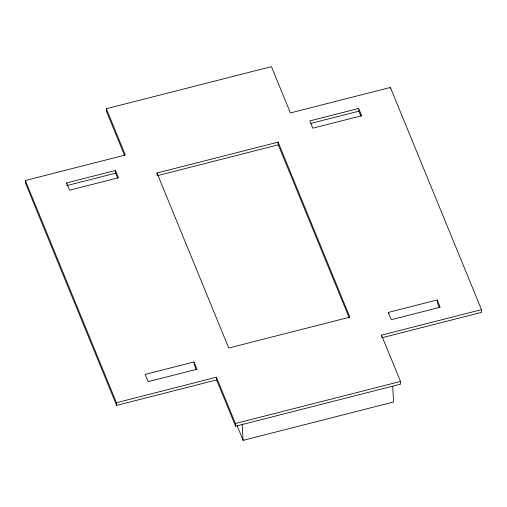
<?xml version="1.0" encoding="UTF-8"?>
<svg xmlns="http://www.w3.org/2000/svg" width="507" height="507" viewBox="0 0 507 507"><rect width="100%" height="100%" fill="white"/><g stroke="black" fill="none" stroke-linecap="round" stroke-linejoin="round"><path stroke-width="0.76" d="M124.602 155.541L106.508 111.413L106.343 108.72L271.416 66.639L290.403 112.941L390.384 87.451L481.492 309.644L481.65 312.337L381.67 337.827M116.616 405.397L116.458 402.697L216.438 377.214L216.597 379.908L116.616 405.397L25.508 183.204L25.35 180.505L125.33 155.022L106.343 108.72M66.645 182.919L115.52 170.46L118.499 177.729L69.624 190.188L66.645 182.919L66.728 184.263M358.696 108.466L309.821 120.926L312.8 128.201L361.675 115.742L358.696 108.466L358.855 111.166L360.94 116.255M66.804 185.613L115.678 173.153L115.52 170.46M310.747 123.429L358.855 111.166M156.98 173.007L278.102 142.131L349.862 317.141L228.739 348.017L156.98 173.007L157.056 174.357M157.138 175.707L278.261 144.831L278.102 142.131M194.035 361.954L145.167 374.407L148.145 381.682L197.02 369.223L194.035 361.954L194.2 364.647L196.285 369.736M388.337 312.42L437.211 299.96L440.196 307.229L391.322 319.689L388.337 312.42L388.419 313.77M381.587 336.477L381.511 335.133L481.492 309.644M400.492 381.429L400.657 384.129L235.584 426.21L235.425 423.51L400.492 381.429L381.511 335.133M237.105 425.734L243.1 440.361L393.603 401.994L392.672 386.29M439.461 307.743L437.376 302.654L437.211 299.96M278.261 144.831L349.12 317.636M216.438 377.214L235.425 423.51M216.597 379.908L235.584 426.21M115.678 173.153L117.763 178.242M25.35 180.505L116.458 402.697M390.384 87.451L390.46 88.801M242.124 423.871L243.1 440.361"/></g></svg>
